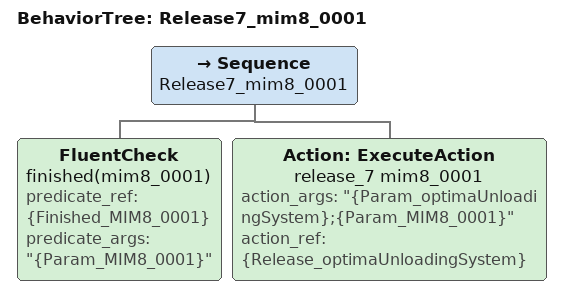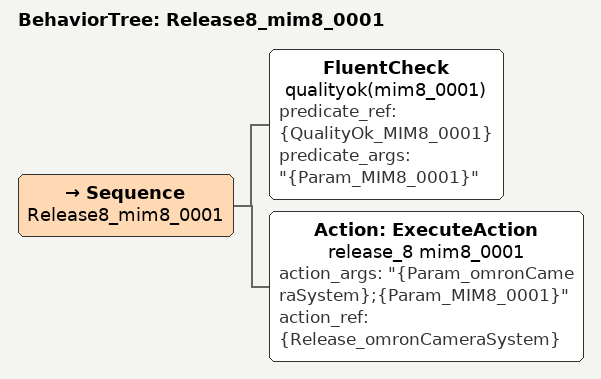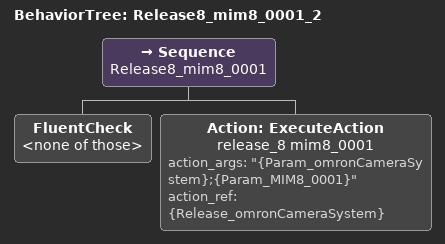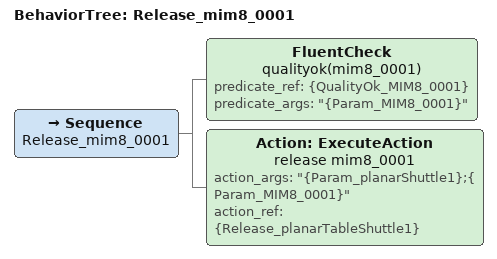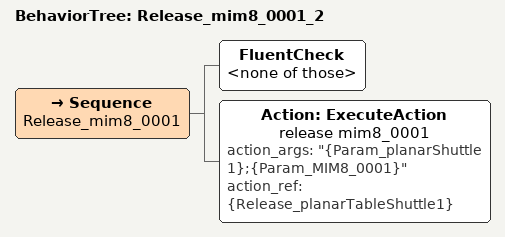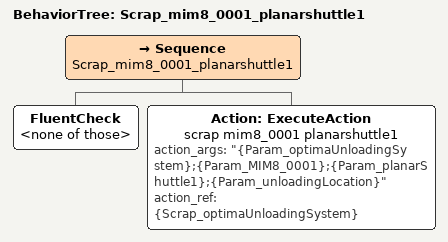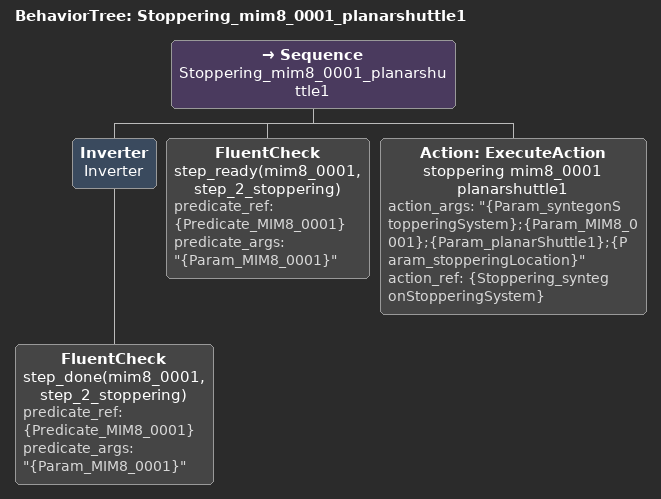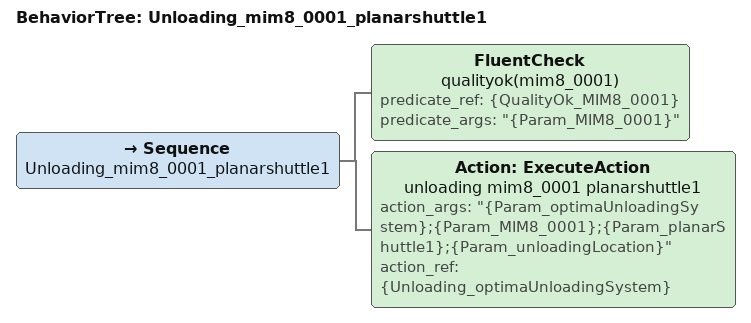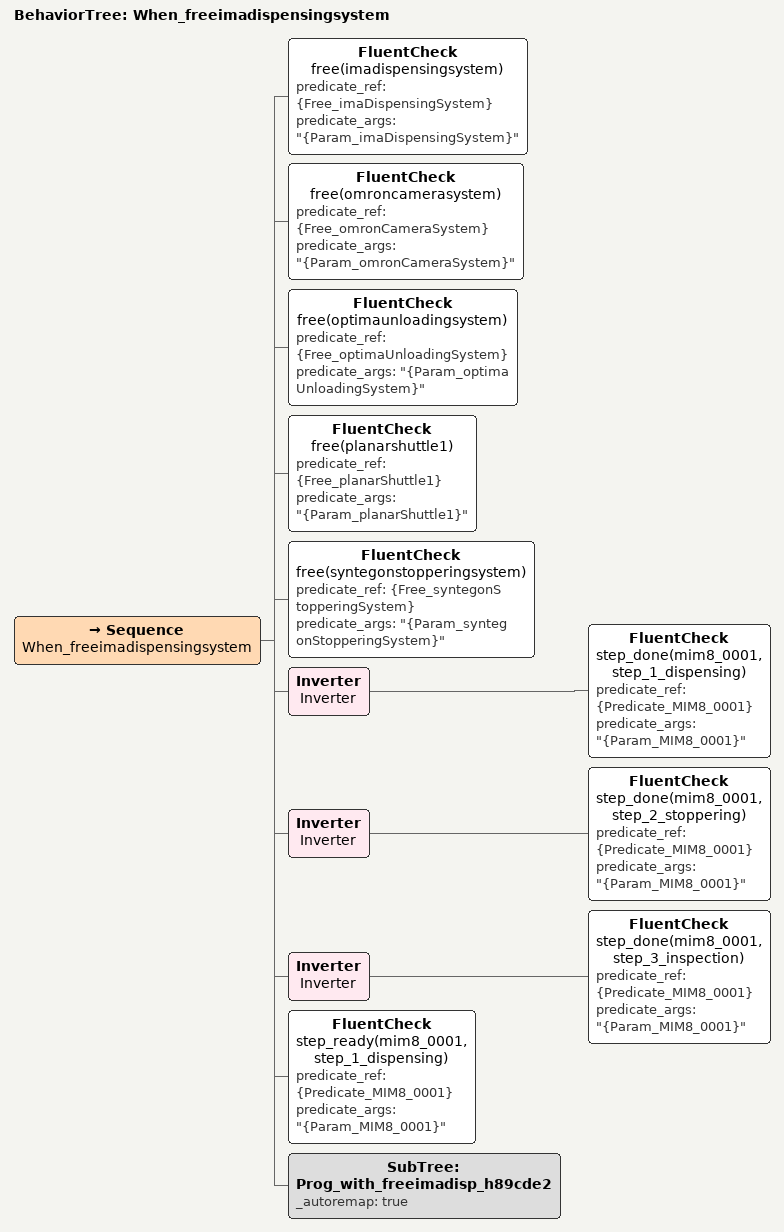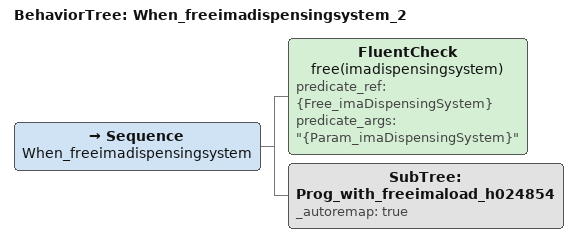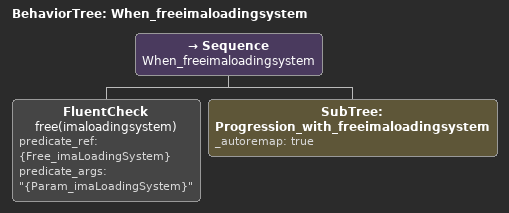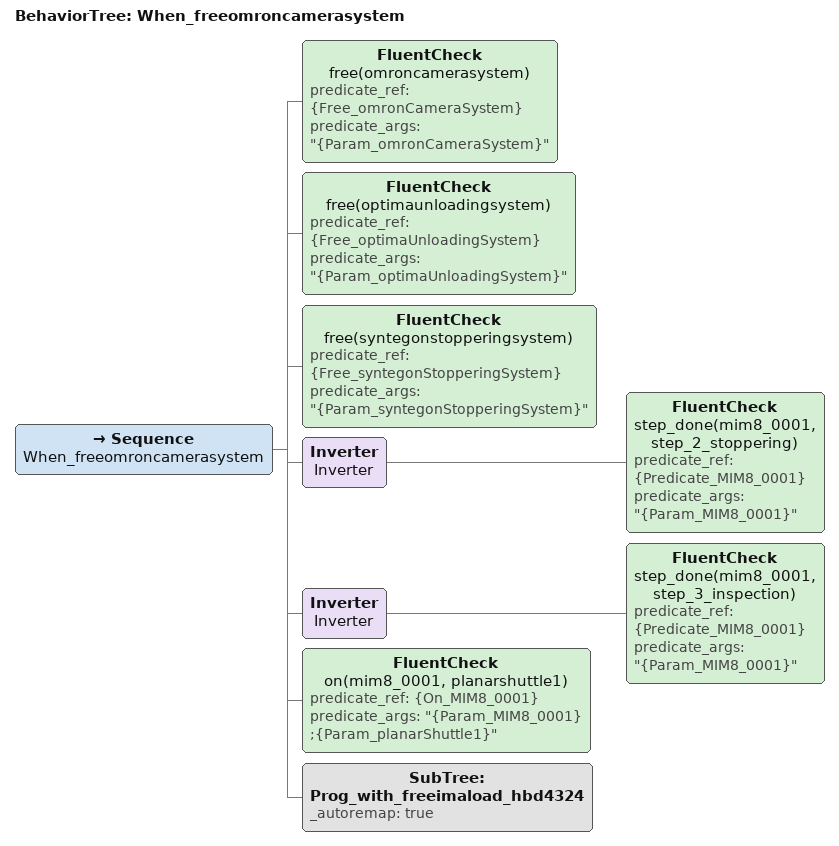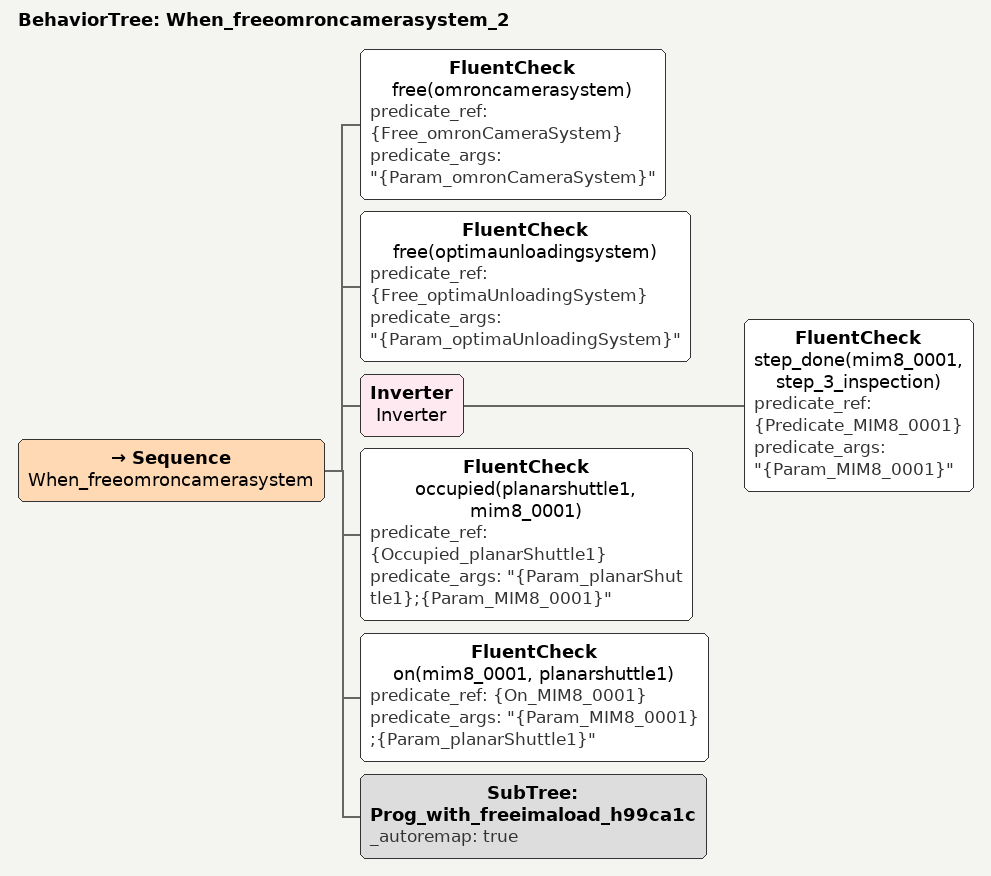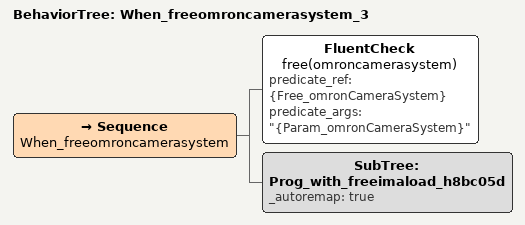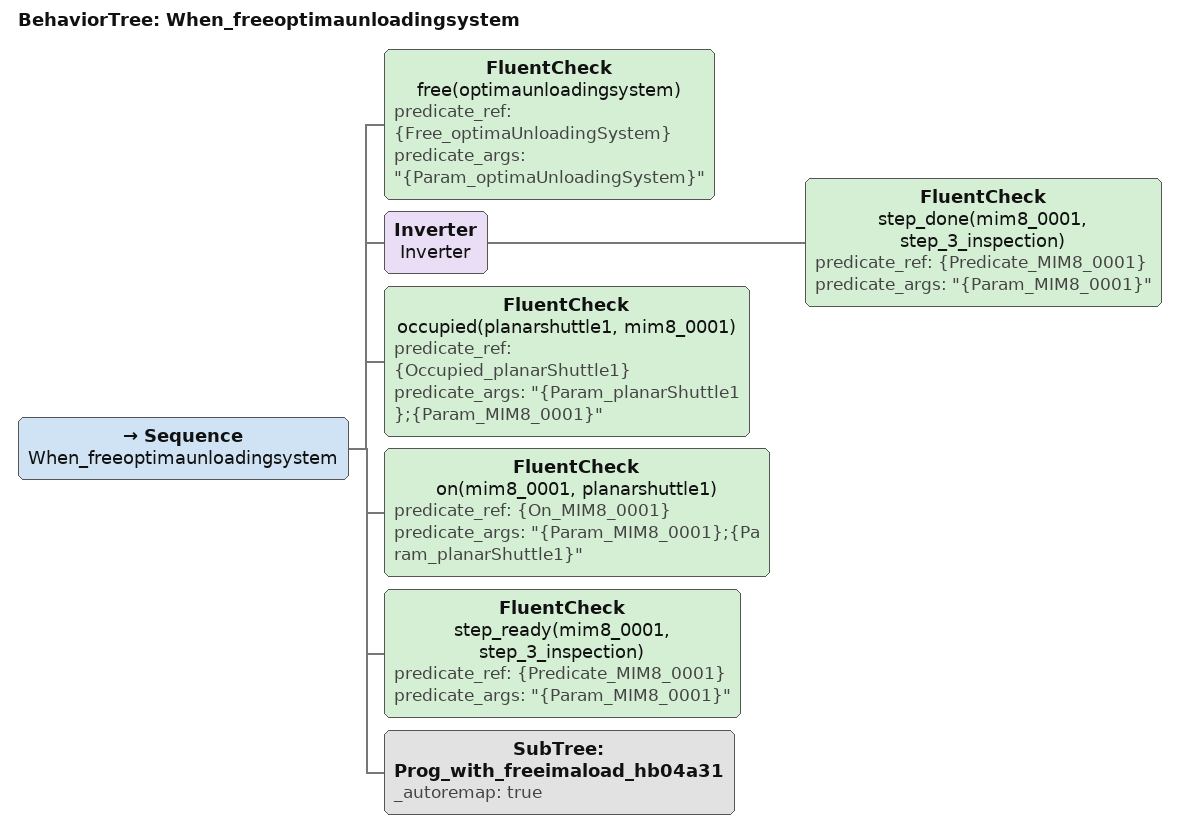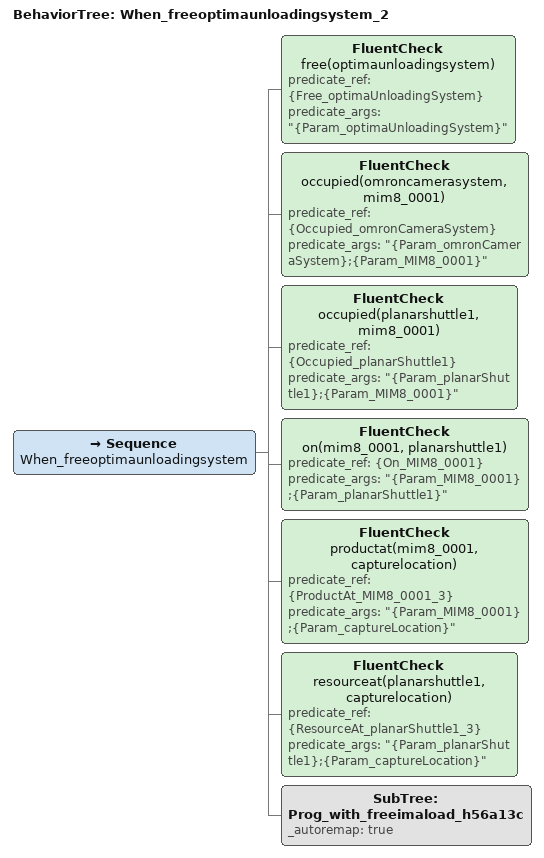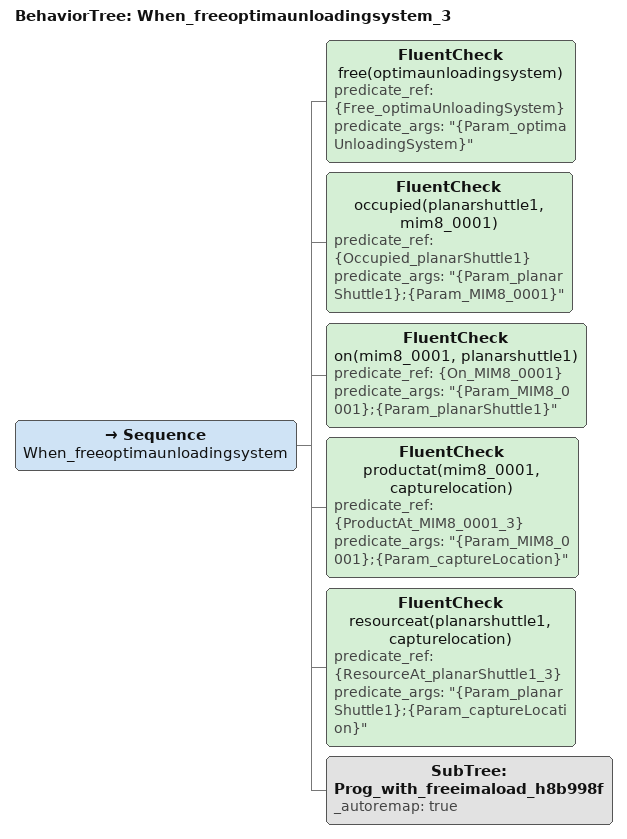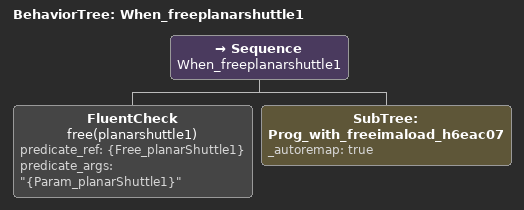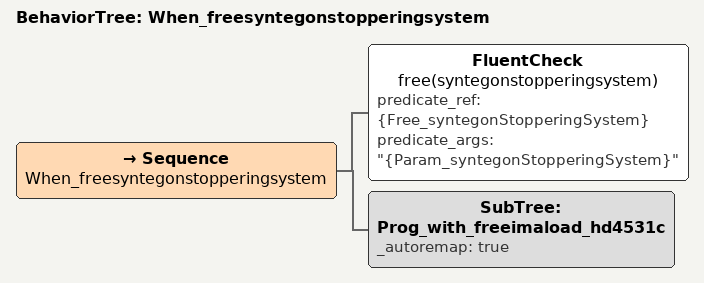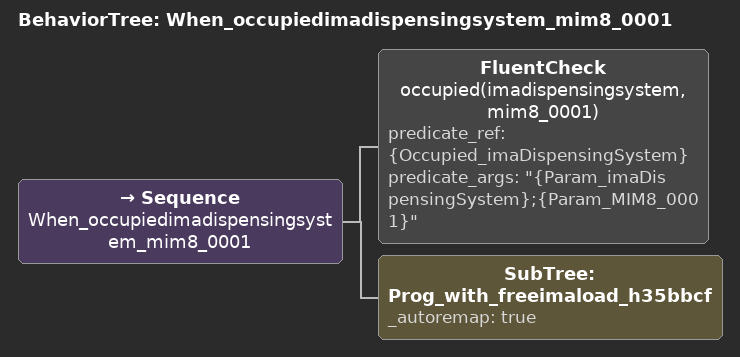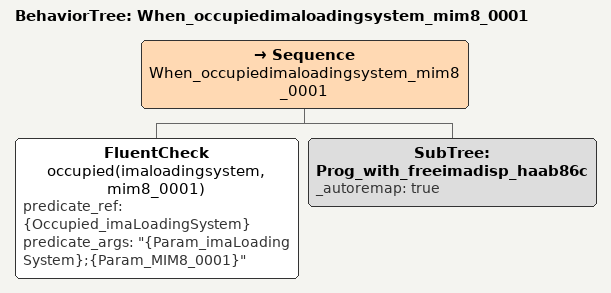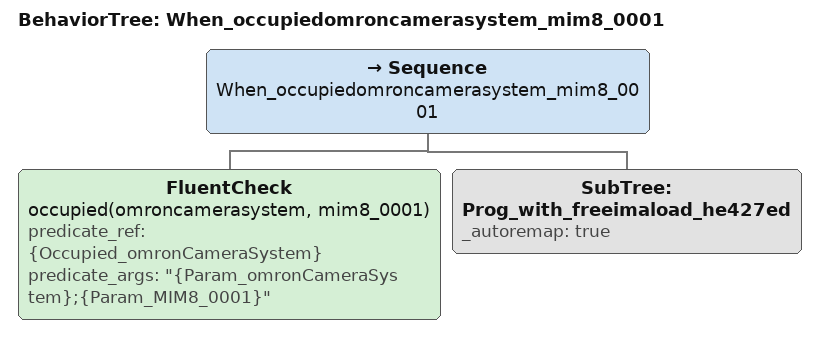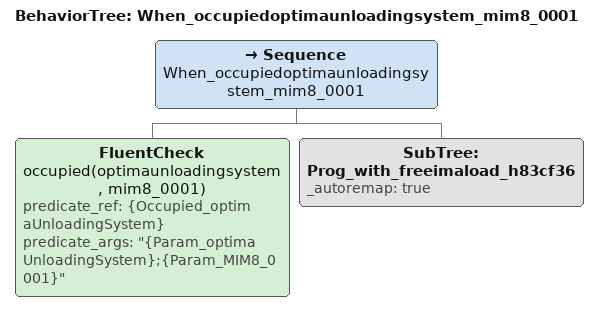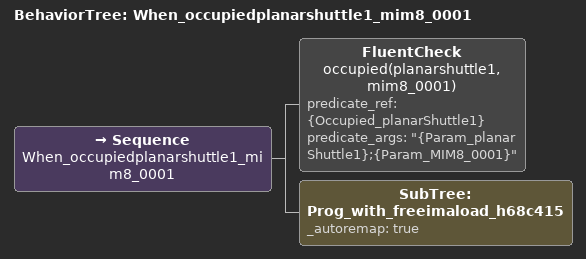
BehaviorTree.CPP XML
<BehaviorTree ID="Release7_mim8_0001">
  <Sequence name="Release7_mim8_0001">
    <FluentCheck name="finished(mim8_0001)" predicate_ref="{Finished_MIM8_0001}" predicate_args="&quot;{Param_MIM8_0001}&quot;"/>
    <Action ID="ExecuteAction" name="release_7 mim8_0001" action_args="&quot;{Param_optimaUnloadingSystem};{Param_MIM8_0001}&quot;" action_ref="{Release_optimaUnloadingSystem}"/>
  </Sequence>
</BehaviorTree>

<BehaviorTree ID="Release8_mim8_0001">
  <Sequence name="Release8_mim8_0001">
    <FluentCheck name="qualityok(mim8_0001)" predicate_ref="{QualityOk_MIM8_0001}" predicate_args="&quot;{Param_MIM8_0001}&quot;"/>
    <Action ID="ExecuteAction" name="release_8 mim8_0001" action_args="&quot;{Param_omronCameraSystem};{Param_MIM8_0001}&quot;" action_ref="{Release_omronCameraSystem}"/>
  </Sequence>
</BehaviorTree>

<BehaviorTree ID="Release8_mim8_0001_2">
  <Sequence name="Release8_mim8_0001">
    <FluentCheck name="&lt;none of those>"/>
    <Action ID="ExecuteAction" name="release_8 mim8_0001" action_args="&quot;{Param_omronCameraSystem};{Param_MIM8_0001}&quot;" action_ref="{Release_omronCameraSystem}"/>
  </Sequence>
</BehaviorTree>

<BehaviorTree ID="Release_mim8_0001">
  <Sequence name="Release_mim8_0001">
    <FluentCheck name="qualityok(mim8_0001)" predicate_ref="{QualityOk_MIM8_0001}" predicate_args="&quot;{Param_MIM8_0001}&quot;"/>
    <Action ID="ExecuteAction" name="release mim8_0001" action_args="&quot;{Param_planarShuttle1};{Param_MIM8_0001}&quot;" action_ref="{Release_planarTableShuttle1}"/>
  </Sequence>
</BehaviorTree>

<BehaviorTree ID="Release_mim8_0001_2">
  <Sequence name="Release_mim8_0001">
    <FluentCheck name="&lt;none of those>"/>
    <Action ID="ExecuteAction" name="release mim8_0001" action_args="&quot;{Param_planarShuttle1};{Param_MIM8_0001}&quot;" action_ref="{Release_planarTableShuttle1}"/>
  </Sequence>
</BehaviorTree>

<BehaviorTree ID="Scrap_mim8_0001_planarshuttle1">
  <Sequence name="Scrap_mim8_0001_planarshuttle1">
    <FluentCheck name="&lt;none of those>"/>
    <Action ID="ExecuteAction" name="scrap mim8_0001 planarshuttle1" action_args="&quot;{Param_optimaUnloadingSystem};{Param_MIM8_0001};{Param_planarShuttle1};{Param_unloadingLocation}&quot;" action_ref="{Scrap_optimaUnloadingSystem}"/>
  </Sequence>
</BehaviorTree>

<BehaviorTree ID="Stoppering_mim8_0001_planarshuttle1">
  <Sequence name="Stoppering_mim8_0001_planarshuttle1">
    <Inverter name="Inverter">
      <FluentCheck name="step_done(mim8_0001, step_2_stoppering)" predicate_ref="{Predicate_MIM8_0001}" predicate_args="&quot;{Param_MIM8_0001}&quot;"/>
    </Inverter>
    <FluentCheck name="step_ready(mim8_0001, step_2_stoppering)" predicate_ref="{Predicate_MIM8_0001}" predicate_args="&quot;{Param_MIM8_0001}&quot;"/>
    <Action ID="ExecuteAction" name="stoppering mim8_0001 planarshuttle1" action_args="&quot;{Param_syntegonStopperingSystem};{Param_MIM8_0001};{Param_planarShuttle1};{Param_stopperingLocation}&quot;" action_ref="{Stoppering_syntegonStopperingSystem}"/>
  </Sequence>
</BehaviorTree>

<BehaviorTree ID="Unloading_mim8_0001_planarshuttle1">
  <Sequence name="Unloading_mim8_0001_planarshuttle1">
    <FluentCheck name="qualityok(mim8_0001)" predicate_ref="{QualityOk_MIM8_0001}" predicate_args="&quot;{Param_MIM8_0001}&quot;"/>
    <Action ID="ExecuteAction" name="unloading mim8_0001 planarshuttle1" action_args="&quot;{Param_optimaUnloadingSystem};{Param_MIM8_0001};{Param_planarShuttle1};{Param_unloadingLocation}&quot;" action_ref="{Unloading_optimaUnloadingSystem}"/>
  </Sequence>
</BehaviorTree>

<BehaviorTree ID="When_freeimadispensingsystem">
  <Sequence name="When_freeimadispensingsystem">
    <FluentCheck name="free(imadispensingsystem)" predicate_ref="{Free_imaDispensingSystem}" predicate_args="&quot;{Param_imaDispensingSystem}&quot;"/>
    <FluentCheck name="free(omroncamerasystem)" predicate_ref="{Free_omronCameraSystem}" predicate_args="&quot;{Param_omronCameraSystem}&quot;"/>
    <FluentCheck name="free(optimaunloadingsystem)" predicate_ref="{Free_optimaUnloadingSystem}" predicate_args="&quot;{Param_optimaUnloadingSystem}&quot;"/>
    <FluentCheck name="free(planarshuttle1)" predicate_ref="{Free_planarShuttle1}" predicate_args="&quot;{Param_planarShuttle1}&quot;"/>
    <FluentCheck name="free(syntegonstopperingsystem)" predicate_ref="{Free_syntegonStopperingSystem}" predicate_args="&quot;{Param_syntegonStopperingSystem}&quot;"/>
    <Inverter name="Inverter">
      <FluentCheck name="step_done(mim8_0001, step_1_dispensing)" predicate_ref="{Predicate_MIM8_0001}" predicate_args="&quot;{Param_MIM8_0001}&quot;"/>
    </Inverter>
    <Inverter name="Inverter">
      <FluentCheck name="step_done(mim8_0001, step_2_stoppering)" predicate_ref="{Predicate_MIM8_0001}" predicate_args="&quot;{Param_MIM8_0001}&quot;"/>
    </Inverter>
    <Inverter name="Inverter">
      <FluentCheck name="step_done(mim8_0001, step_3_inspection)" predicate_ref="{Predicate_MIM8_0001}" predicate_args="&quot;{Param_MIM8_0001}&quot;"/>
    </Inverter>
    <FluentCheck name="step_ready(mim8_0001, step_1_dispensing)" predicate_ref="{Predicate_MIM8_0001}" predicate_args="&quot;{Param_MIM8_0001}&quot;"/>
    <SubTree ID="Prog_with_freeimadisp_h89cde2" _autoremap="true"/>
  </Sequence>
</BehaviorTree>

<BehaviorTree ID="When_freeimadispensingsystem_2">
  <Sequence name="When_freeimadispensingsystem">
    <FluentCheck name="free(imadispensingsystem)" predicate_ref="{Free_imaDispensingSystem}" predicate_args="&quot;{Param_imaDispensingSystem}&quot;"/>
    <SubTree ID="Prog_with_freeimaload_h024854" _autoremap="true"/>
  </Sequence>
</BehaviorTree>

<BehaviorTree ID="When_freeimaloadingsystem">
  <Sequence name="When_freeimaloadingsystem">
    <FluentCheck name="free(imaloadingsystem)" predicate_ref="{Free_imaLoadingSystem}" predicate_args="&quot;{Param_imaLoadingSystem}&quot;"/>
    <SubTree ID="Progression_with_freeimaloadingsystem" _autoremap="true"/>
  </Sequence>
</BehaviorTree>

<BehaviorTree ID="When_freeomroncamerasystem">
  <Sequence name="When_freeomroncamerasystem">
    <FluentCheck name="free(omroncamerasystem)" predicate_ref="{Free_omronCameraSystem}" predicate_args="&quot;{Param_omronCameraSystem}&quot;"/>
    <FluentCheck name="free(optimaunloadingsystem)" predicate_ref="{Free_optimaUnloadingSystem}" predicate_args="&quot;{Param_optimaUnloadingSystem}&quot;"/>
    <FluentCheck name="free(syntegonstopperingsystem)" predicate_ref="{Free_syntegonStopperingSystem}" predicate_args="&quot;{Param_syntegonStopperingSystem}&quot;"/>
    <Inverter name="Inverter">
      <FluentCheck name="step_done(mim8_0001, step_2_stoppering)" predicate_ref="{Predicate_MIM8_0001}" predicate_args="&quot;{Param_MIM8_0001}&quot;"/>
    </Inverter>
    <Inverter name="Inverter">
      <FluentCheck name="step_done(mim8_0001, step_3_inspection)" predicate_ref="{Predicate_MIM8_0001}" predicate_args="&quot;{Param_MIM8_0001}&quot;"/>
    </Inverter>
    <FluentCheck name="on(mim8_0001, planarshuttle1)" predicate_ref="{On_MIM8_0001}" predicate_args="&quot;{Param_MIM8_0001};{Param_planarShuttle1}&quot;"/>
    <SubTree ID="Prog_with_freeimaload_hbd4324" _autoremap="true"/>
  </Sequence>
</BehaviorTree>

<BehaviorTree ID="When_freeomroncamerasystem_2">
  <Sequence name="When_freeomroncamerasystem">
    <FluentCheck name="free(omroncamerasystem)" predicate_ref="{Free_omronCameraSystem}" predicate_args="&quot;{Param_omronCameraSystem}&quot;"/>
    <FluentCheck name="free(optimaunloadingsystem)" predicate_ref="{Free_optimaUnloadingSystem}" predicate_args="&quot;{Param_optimaUnloadingSystem}&quot;"/>
    <Inverter name="Inverter">
      <FluentCheck name="step_done(mim8_0001, step_3_inspection)" predicate_ref="{Predicate_MIM8_0001}" predicate_args="&quot;{Param_MIM8_0001}&quot;"/>
    </Inverter>
    <FluentCheck name="occupied(planarshuttle1, mim8_0001)" predicate_ref="{Occupied_planarShuttle1}" predicate_args="&quot;{Param_planarShuttle1};{Param_MIM8_0001}&quot;"/>
    <FluentCheck name="on(mim8_0001, planarshuttle1)" predicate_ref="{On_MIM8_0001}" predicate_args="&quot;{Param_MIM8_0001};{Param_planarShuttle1}&quot;"/>
    <SubTree ID="Prog_with_freeimaload_h99ca1c" _autoremap="true"/>
  </Sequence>
</BehaviorTree>

<BehaviorTree ID="When_freeomroncamerasystem_3">
  <Sequence name="When_freeomroncamerasystem">
    <FluentCheck name="free(omroncamerasystem)" predicate_ref="{Free_omronCameraSystem}" predicate_args="&quot;{Param_omronCameraSystem}&quot;"/>
    <SubTree ID="Prog_with_freeimaload_h8bc05d" _autoremap="true"/>
  </Sequence>
</BehaviorTree>

<BehaviorTree ID="When_freeoptimaunloadingsystem">
  <Sequence name="When_freeoptimaunloadingsystem">
    <FluentCheck name="free(optimaunloadingsystem)" predicate_ref="{Free_optimaUnloadingSystem}" predicate_args="&quot;{Param_optimaUnloadingSystem}&quot;"/>
    <Inverter name="Inverter">
      <FluentCheck name="step_done(mim8_0001, step_3_inspection)" predicate_ref="{Predicate_MIM8_0001}" predicate_args="&quot;{Param_MIM8_0001}&quot;"/>
    </Inverter>
    <FluentCheck name="occupied(planarshuttle1, mim8_0001)" predicate_ref="{Occupied_planarShuttle1}" predicate_args="&quot;{Param_planarShuttle1};{Param_MIM8_0001}&quot;"/>
    <FluentCheck name="on(mim8_0001, planarshuttle1)" predicate_ref="{On_MIM8_0001}" predicate_args="&quot;{Param_MIM8_0001};{Param_planarShuttle1}&quot;"/>
    <FluentCheck name="step_ready(mim8_0001, step_3_inspection)" predicate_ref="{Predicate_MIM8_0001}" predicate_args="&quot;{Param_MIM8_0001}&quot;"/>
    <SubTree ID="Prog_with_freeimaload_hb04a31" _autoremap="true"/>
  </Sequence>
</BehaviorTree>

<BehaviorTree ID="When_freeoptimaunloadingsystem_2">
  <Sequence name="When_freeoptimaunloadingsystem">
    <FluentCheck name="free(optimaunloadingsystem)" predicate_ref="{Free_optimaUnloadingSystem}" predicate_args="&quot;{Param_optimaUnloadingSystem}&quot;"/>
    <FluentCheck name="occupied(omroncamerasystem, mim8_0001)" predicate_ref="{Occupied_omronCameraSystem}" predicate_args="&quot;{Param_omronCameraSystem};{Param_MIM8_0001}&quot;"/>
    <FluentCheck name="occupied(planarshuttle1, mim8_0001)" predicate_ref="{Occupied_planarShuttle1}" predicate_args="&quot;{Param_planarShuttle1};{Param_MIM8_0001}&quot;"/>
    <FluentCheck name="on(mim8_0001, planarshuttle1)" predicate_ref="{On_MIM8_0001}" predicate_args="&quot;{Param_MIM8_0001};{Param_planarShuttle1}&quot;"/>
    <FluentCheck name="productat(mim8_0001, capturelocation)" predicate_ref="{ProductAt_MIM8_0001_3}" predicate_args="&quot;{Param_MIM8_0001};{Param_captureLocation}&quot;"/>
    <FluentCheck name="resourceat(planarshuttle1, capturelocation)" predicate_ref="{ResourceAt_planarShuttle1_3}" predicate_args="&quot;{Param_planarShuttle1};{Param_captureLocation}&quot;"/>
    <SubTree ID="Prog_with_freeimaload_h56a13c" _autoremap="true"/>
  </Sequence>
</BehaviorTree>

<BehaviorTree ID="When_freeoptimaunloadingsystem_3">
  <Sequence name="When_freeoptimaunloadingsystem">
    <FluentCheck name="free(optimaunloadingsystem)" predicate_ref="{Free_optimaUnloadingSystem}" predicate_args="&quot;{Param_optimaUnloadingSystem}&quot;"/>
    <FluentCheck name="occupied(planarshuttle1, mim8_0001)" predicate_ref="{Occupied_planarShuttle1}" predicate_args="&quot;{Param_planarShuttle1};{Param_MIM8_0001}&quot;"/>
    <FluentCheck name="on(mim8_0001, planarshuttle1)" predicate_ref="{On_MIM8_0001}" predicate_args="&quot;{Param_MIM8_0001};{Param_planarShuttle1}&quot;"/>
    <FluentCheck name="productat(mim8_0001, capturelocation)" predicate_ref="{ProductAt_MIM8_0001_3}" predicate_args="&quot;{Param_MIM8_0001};{Param_captureLocation}&quot;"/>
    <FluentCheck name="resourceat(planarshuttle1, capturelocation)" predicate_ref="{ResourceAt_planarShuttle1_3}" predicate_args="&quot;{Param_planarShuttle1};{Param_captureLocation}&quot;"/>
    <SubTree ID="Prog_with_freeimaload_h8b998f" _autoremap="true"/>
  </Sequence>
</BehaviorTree>

<BehaviorTree ID="When_freeplanarshuttle1">
  <Sequence name="When_freeplanarshuttle1">
    <FluentCheck name="free(planarshuttle1)" predicate_ref="{Free_planarShuttle1}" predicate_args="&quot;{Param_planarShuttle1}&quot;"/>
    <SubTree ID="Prog_with_freeimaload_h6eac07" _autoremap="true"/>
  </Sequence>
</BehaviorTree>

<BehaviorTree ID="When_freesyntegonstopperingsystem">
  <Sequence name="When_freesyntegonstopperingsystem">
    <FluentCheck name="free(syntegonstopperingsystem)" predicate_ref="{Free_syntegonStopperingSystem}" predicate_args="&quot;{Param_syntegonStopperingSystem}&quot;"/>
    <SubTree ID="Prog_with_freeimaload_hd4531c" _autoremap="true"/>
  </Sequence>
</BehaviorTree>

<BehaviorTree ID="When_occupiedimadispensingsystem_mim8_0001">
  <Sequence name="When_occupiedimadispensingsystem_mim8_0001">
    <FluentCheck name="occupied(imadispensingsystem, mim8_0001)" predicate_ref="{Occupied_imaDispensingSystem}" predicate_args="&quot;{Param_imaDispensingSystem};{Param_MIM8_0001}&quot;"/>
    <SubTree ID="Prog_with_freeimaload_h35bbcf" _autoremap="true"/>
  </Sequence>
</BehaviorTree>

<BehaviorTree ID="When_occupiedimaloadingsystem_mim8_0001">
  <Sequence name="When_occupiedimaloadingsystem_mim8_0001">
    <FluentCheck name="occupied(imaloadingsystem, mim8_0001)" predicate_ref="{Occupied_imaLoadingSystem}" predicate_args="&quot;{Param_imaLoadingSystem};{Param_MIM8_0001}&quot;"/>
    <SubTree ID="Prog_with_freeimadisp_haab86c" _autoremap="true"/>
  </Sequence>
</BehaviorTree>

<BehaviorTree ID="When_occupiedomroncamerasystem_mim8_0001">
  <Sequence name="When_occupiedomroncamerasystem_mim8_0001">
    <FluentCheck name="occupied(omroncamerasystem, mim8_0001)" predicate_ref="{Occupied_omronCameraSystem}" predicate_args="&quot;{Param_omronCameraSystem};{Param_MIM8_0001}&quot;"/>
    <SubTree ID="Prog_with_freeimaload_he427ed" _autoremap="true"/>
  </Sequence>
</BehaviorTree>

<BehaviorTree ID="When_occupiedoptimaunloadingsystem_mim8_0001">
  <Sequence name="When_occupiedoptimaunloadingsystem_mim8_0001">
    <FluentCheck name="occupied(optimaunloadingsystem, mim8_0001)" predicate_ref="{Occupied_optimaUnloadingSystem}" predicate_args="&quot;{Param_optimaUnloadingSystem};{Param_MIM8_0001}&quot;"/>
    <SubTree ID="Prog_with_freeimaload_h83cf36" _autoremap="true"/>
  </Sequence>
</BehaviorTree>

<BehaviorTree ID="When_occupiedplanarshuttle1_mim8_0001">
  <Sequence name="When_occupiedplanarshuttle1_mim8_0001">
    <FluentCheck name="occupied(planarshuttle1, mim8_0001)" predicate_ref="{Occupied_planarShuttle1}" predicate_args="&quot;{Param_planarShuttle1};{Param_MIM8_0001}&quot;"/>
    <SubTree ID="Prog_with_freeimaload_h68c415" _autoremap="true"/>
  </Sequence>
</BehaviorTree>
